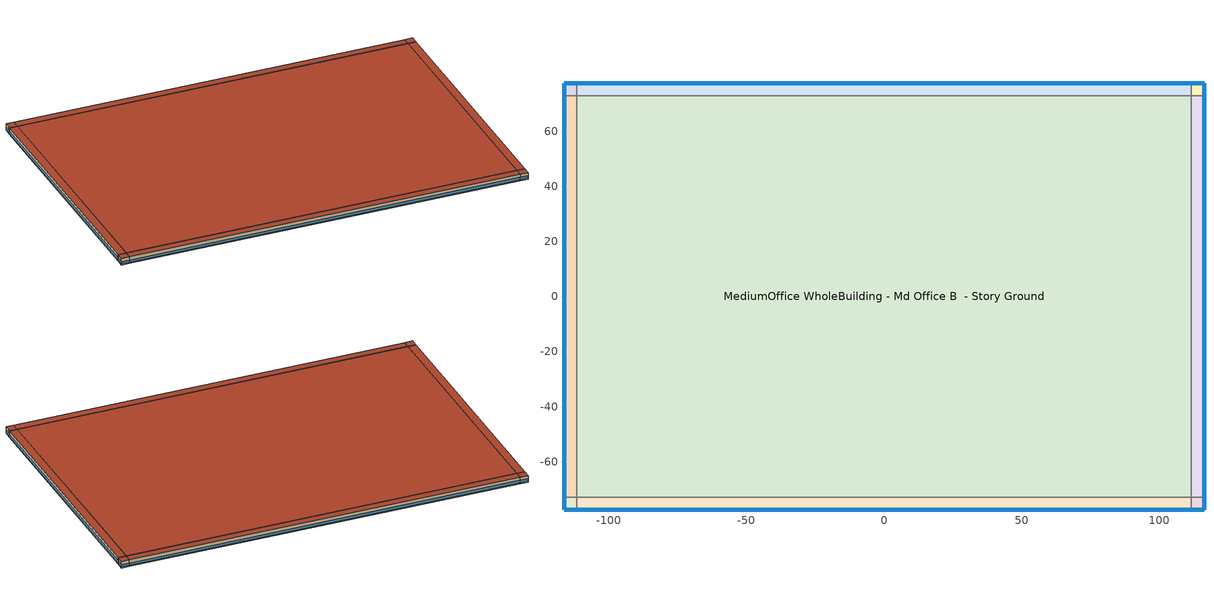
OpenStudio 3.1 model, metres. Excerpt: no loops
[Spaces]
MediumOffice WholeBuilding - Md Office A end_a - Story Ground
 floor ground: -116.21,-77.47 -116.21,-72.9 -111.64,-72.9 -111.64,-77.47 z0
 wall outside: -116.21,-72.9 -116.21,-77.47 -111.64,-77.47 z0:3.96
 wall to MediumOffice WholeBuilding - Md Office B end_a - Story Ground: -111.64,-72.9 -116.21,-72.9 z0:3.96
 wall to MediumOffice WholeBuilding - Md Office A  - Story Ground: -111.64,-77.47 -111.64,-72.9 z0:3.96
 window: -116.21,-72.93 -116.21,-77.45 / -116.18,-77.47 -111.66,-77.47 z0.76:2.08
 roof outside: -111.64,-77.47 -111.64,-72.9 -116.21,-72.9 -116.21,-77.47 z3.96
MediumOffice WholeBuilding - Md Office B end_a - Story Ground
 floor ground: -116.21,-72.9 -116.21,72.9 -111.64,72.9 -111.64,-72.9 z0
 wall outside: -116.21,72.9 -116.21,-72.9 z0:3.96
 wall to MediumOffice WholeBuilding - Md Office C end_a - Story Ground: -111.64,72.9 -116.21,72.9 z0:3.96
 wall to MediumOffice WholeBuilding - Md Office B  - Story Ground: -111.64,-72.9 -111.64,72.9 z0:3.96
 window: -116.21,72.88 -116.21,-72.88 z0.76:2.07
 roof outside: -111.64,-72.9 -111.64,72.9 -116.21,72.9 -116.21,-72.9 z3.96
MediumOffice WholeBuilding - Md Office C end_a - Story Ground
 floor ground: -116.21,72.9 -116.21,77.47 -111.64,77.47 -111.64,72.9 z0
 wall outside: -111.64,77.47 -116.21,77.47 -116.21,72.9 z0:3.96
 wall to MediumOffice WholeBuilding - Md Office C  - Story Ground: -111.64,72.9 -111.64,77.47 z0:3.96
 window: -111.66,77.47 -116.18,77.47 / -116.21,77.45 -116.21,72.93 z0.76:2.08
 roof outside: -111.64,72.9 -111.64,77.47 -116.21,77.47 -116.21,72.9 z3.96
MediumOffice WholeBuilding - Md Office A  - Story Ground
 floor ground: -111.64,-77.47 -111.64,-72.9 111.64,-72.9 111.64,-77.47 z0
 wall outside: -111.64,-77.47 111.64,-77.47 z0:3.96
 wall to MediumOffice WholeBuilding - Md Office B  - Story Ground: 111.64,-72.9 -111.64,-72.9 z0:3.96
 wall to MediumOffice WholeBuilding - Md Office A end_b - Story Ground: 111.64,-77.47 111.64,-72.9 z0:3.96
 window: -111.61,-77.47 111.61,-77.47 z0.76:2.07
 roof outside: 111.64,-77.47 111.64,-72.9 -111.64,-72.9 -111.64,-77.47 z3.96
MediumOffice WholeBuilding - Md Office B  - Story Ground
 floor ground: -111.64,-72.9 -111.64,72.9 111.64,72.9 111.64,-72.9 z0
 wall to MediumOffice WholeBuilding - Md Office C  - Story Ground: 111.64,72.9 -111.64,72.9 z0:3.96
 wall to MediumOffice WholeBuilding - Md Office B end_b - Story Ground: 111.64,-72.9 111.64,72.9 z0:3.96
 roof outside: 111.64,-72.9 111.64,72.9 -111.64,72.9 -111.64,-72.9 z3.96
MediumOffice WholeBuilding - Md Office C  - Story Ground
 floor ground: -111.64,72.9 -111.64,77.47 111.64,77.47 111.64,72.9 z0
 wall outside: 111.64,77.47 -111.64,77.47 z0:3.96
 wall to MediumOffice WholeBuilding - Md Office C end_b - Story Ground: 111.64,72.9 111.64,77.47 z0:3.96
 window: 111.61,77.47 -111.61,77.47 z0.76:2.07
 roof outside: 111.64,72.9 111.64,77.47 -111.64,77.47 -111.64,72.9 z3.96
MediumOffice WholeBuilding - Md Office A end_b - Story Ground
 floor ground: 111.64,-77.47 111.64,-72.9 116.21,-72.9 116.21,-77.47 z0
 wall outside: 111.64,-77.47 116.21,-77.47 116.21,-72.9 z0:3.96
 wall to MediumOffice WholeBuilding - Md Office B end_b - Story Ground: 116.21,-72.9 111.64,-72.9 z0:3.96
 window: 116.21,-77.45 116.21,-72.93 / 111.66,-77.47 116.18,-77.47 z0.76:2.08
 roof outside: 116.21,-77.47 116.21,-72.9 111.64,-72.9 111.64,-77.47 z3.96
MediumOffice WholeBuilding - Md Office B end_b - Story Ground
 floor ground: 111.64,-72.9 111.64,72.9 116.21,72.9 116.21,-72.9 z0
 wall outside: 116.21,-72.9 116.21,72.9 z0:3.96
 wall to MediumOffice WholeBuilding - Md Office C end_b - Story Ground: 116.21,72.9 111.64,72.9 z0:3.96
 window: 116.21,-72.88 116.21,72.88 z0.76:2.07
 roof outside: 116.21,-72.9 116.21,72.9 111.64,72.9 111.64,-72.9 z3.96
MediumOffice WholeBuilding - Md Office C end_b - Story Ground
 floor ground: 111.64,72.9 111.64,77.47 116.21,77.47 116.21,72.9 z0
 wall outside: 116.21,72.9 116.21,77.47 111.64,77.47 z0:3.96
 window: 116.18,77.47 111.66,77.47 / 116.21,72.93 116.21,77.45 z0.76:2.08
 roof outside: 116.21,72.9 116.21,77.47 111.64,77.47 111.64,72.9 z3.96
[Site]
Climate Zone 3_CA_USA: Latitude {deg}=28.5177; Longitude {deg}=-81.379; Time Zone {hr}=-8; Elevation {m}=2; Terrain=City
[Site:WaterMainsTemperature]
Calculation Method=Correlation; Annual Average Outdoor Air Temperature {C}=14.1417; Maximum Difference In Monthly Average Outdoor Air Temperatures {deltaC}=7.8
[ClimateZones]
Climate Zone Institution Name 1=ASHRAE; Climate Zone Document Name 1=ANSI/ASHRAE Standard 169; Climate Zone Document Year 1=2006; Climate Zone Value 1=3C
[SizingPeriod:DesignDay] Barometric Pressure {Pa}=101301; Sky Clearness=0; Rain Indicator=0; Snow Indicator=0; Day of Month=21; Daylight Saving Time Indicator=0; Humidity Indicating Type=Wetbulb; Dry-Bulb Temperature Range Modifier Type=DefaultMultipliers
Name | Maximum Dry-Bulb Temperature {C} | Daily Dry-Bulb Temperature Range {deltaC} | Humidity Indicating Conditions at Maximum Dry-Bulb | Wind Speed {m/s} | Wind Direction {deg} | Month | Day Type | Solar Model Indicator | ASHRAE Taub | ASHRAE Taud
Climate Zone 3 Ann Clg .4% Condns WB=>MDB | 25.5 | 7.4 | 19.8 | 4.9 | 290 | 8 | SummerDesignDay | ASHRAETau | 0.367 | 2.428
Climate Zone 3 Ann Clg .4% Condns DB=>MWB | 27.7 | 7.4 | 18.3 | 4.9 | 290 | 8 | SummerDesignDay | ASHRAETau | 0.367 | 2.428
Climate Zone 3 Ann Htg 99.6% Condns DB | 2.9 | 0 | 2.9 | 2.2 | 50 | 1 | WinterDesignDay | ASHRAEClearSky
[Building]
90.1-2007|MediumOffice|MediumOffice: Default Construction Set=Res 90.1-2007 - Office - ASHRAE 169-2013-3C; Default Schedule Set=Building Default Schedule Set; Standards Building Type=Office
[Site:GroundTemperature:FCfactorMethod]
January Ground Temperature {C}=18.8; February Ground Temperature {C}=14.3; March Ground Temperature {C}=13.6; April Ground Temperature {C}=13.2; May Ground Temperature {C}=13.3; June Ground Temperature {C}=12.6; July Ground Temperature {C}=15.3; August Ground Temperature {C}=15.6; September Ground Temperature {C}=17.7; October Ground Temperature {C}=19.4; November Ground Temperature {C}=19.7; December Ground Temperature {C}=18.5
[DefaultConstructionSet]
Res 90.1-2007 - Office - ASHRAE 169-2013-3C: Default Exterior Surface Constructions=Default Surface Constructions 1; Default Interior Surface Constructions=Default Surface Constructions 2; Default Ground Contact Surface Constructions=Default Surface Constructions 3; Default Exterior SubSurface Constructions=Default Sub Surface Constructions 1; Default Interior SubSurface Constructions=Default Sub Surface Constructions 2; Interior Partition Construction=Typical Interior Partition
[DefaultSurfaceConstructions]
Name | Floor Construction | Wall Construction | Roof Ceiling Construction
Default Surface Constructions 1 | Typical Insulated Exterior Mass Floor R-9.35 | Typical Insulated Exterior Mass Wall R-8.13 | Typical IEAD Roof - Highly Reflective R-20.83
Default Surface Constructions 2 | Typical Interior Floor | Typical Interior Wall | Typical Interior Ceiling
Default Surface Constructions 3 | Typical Insulated Carpeted 6in Slab Floor | Typical Insulated Basement Mass Wall
[Construction]
Typical Insulated Exterior Mass Floor R-9.35: Typical Insulation R-6.78, 4 in. Normalweight Concrete Floor, Typical Carpet Pad
Typical Insulated Exterior Mass Wall R-8.13: 1IN Stucco, 8IN CONCRETE HW RefBldg, Typical Insulation R-5.74, 1/2IN Gypsum
Typical IEAD Roof - Highly Reflective R-20.83: Roof Membrane - Highly Reflective, Typical Insulation R-19.72, Metal Roof Surface
Typical Interior Floor: 100mm Normalweight concrete floor, CP02 CARPET PAD
Typical Interior Wall: G01 13mm gypsum board, G01 13mm gypsum board
Typical Interior Ceiling: CP02 CARPET PAD, 100mm Normalweight concrete floor
Typical Insulated Carpeted 6in Slab Floor: 6 in. Normalweight Concrete Floor, Typical Carpet Pad
Typical Insulated Basement Mass Wall: 8 in. Concrete Block Basement Wall
U 0.62 SHGC 0.25 Dbl Ref-C-H Clr 6mm/6mm Air: REF C CLEAR HI 6MM, AIR 6MM, CLEAR 6MM
Typical Insulated Metal Door R-1.43: F08 Metal surface, Typical Insulation R-0.58
U 0.88 SHGC 0.16 Sgl Ref-A-L Clr 6mm: REF A CLEAR LO 6MM
Typical Overhead Door R-0.86: Typical Insulation R-0.01
U 1.17 SHGC 0.39 Simple Glazing Skylight U-1.17 SHGC 0.0: U 1.17 SHGC 0.39 Simple Glazing U-1.17 SHGC 0.0
Typical Interior Window: Clear 3mm
Typical Interior Door; Typical Interior Partition: G05 25mm wood
[Material:NoMass] Roughness=Smooth; Thermal Absorptance=0.9; Solar Absorptance=0.7
Name | Thermal Resistance {m2-K/W} | Visible Absorptance
Typical Insulation R-6.78 | 1.19347 | 0.7
Typical Carpet Pad; CP02 CARPET PAD | 0.21648 | 0.8
Typical Insulation R-5.74 | 1.01115 | 0.7
Typical Insulation R-19.72 | 3.4722 | 0.7
Typical Insulation R-0.58 | 0.101875 | 0.7
Typical Insulation R-0.01 | 0.001 | 0.7
[Material]
Name | Roughness | Thickness {m} | Conductivity {W/m-K} | Density {kg/m3} | Specific Heat {J/kg-K} | Thermal Absorptance | Solar Absorptance | Visible Absorptance
4 in. Normalweight Concrete Floor | MediumRough | 0.1016 | 2.31 | 2322 | 832 | 0.9 | 0.7 | 0.7
1IN Stucco | Smooth | 0.0253 | 0.6918 | 1858 | 837 | 0.9 | 0.7 | 0.92
8IN CONCRETE HW RefBldg | Rough | 0.2032 | 1.311 | 2240 | 836.8 | 0.9 | 0.7 | 0.7
1/2IN Gypsum | Smooth | 0.0127 | 0.16 | 784.9 | 830 | 0.9 | 0.4 | 0.4
Roof Membrane - Highly Reflective | VeryRough | 0.0095 | 0.16 | 1121.29 | 1460 | 0.75 | 0.45 | 0.7
Metal Roof Surface; F08 Metal surface | Smooth | 0.0008 | 45.28 | 7824 | 500 | 0.9 | 0.7 | 0.7
100mm Normalweight concrete floor | MediumRough | 0.1016 | 2.31045 | 2322 | 832.557 | 0.9 | 0.7 | 0.7
G01 13mm gypsum board | Smooth | 0.0127 | 0.160031 | 800.001 | 1090.73 | 0.9 | 0.7 | 0.5
6 in. Normalweight Concrete Floor | MediumRough | 0.1524 | 2.31 | 2322 | 832 | 0.9 | 0.7 | 0.7
8 in. Concrete Block Basement Wall | MediumRough | 0.2032 | 1.326 | 1842 | 912 | 0.9 | 0.7 | 0.7
G05 25mm wood | MediumSmooth | 0.0254 | 0.15 | 608 | 1630 | 0.9 | 0.5 | 0.5
[DefaultSubSurfaceConstructions]
Name | Fixed Window Construction | Operable Window Construction | Door Construction | Glass Door Construction | Overhead Door Construction | Skylight Construction | Tubular Daylight Dome Construction | Tubular Daylight Diffuser Construction
Default Sub Surface Constructions 1 | U 0.62 SHGC 0.25 Dbl Ref-C-H Clr 6mm/6mm Air | U 0.62 SHGC 0.25 Dbl Ref-C-H Clr 6mm/6mm Air | Typical Insulated Metal Door R-1.43 | U 0.88 SHGC 0.16 Sgl Ref-A-L Clr 6mm | Typical Overhead Door R-0.86 | U 1.17 SHGC 0.39 Simple Glazing Skylight U-1.17 SHGC 0.0 | Typical Interior Window | Typical Interior Window
Default Sub Surface Constructions 2 | Typical Interior Window | Typical Interior Window | Typical Interior Door
[WindowMaterial:Glazing] Optical Data Type=SpectralAverage; Infrared Transmittance at Normal Incidence=0; Front Side Infrared Hemispherical Emissivity=0.84; Conductivity {W/m-K}=0.9; Dirt Correction Factor for Solar and Visible Transmittance=1; Solar Diffusing=No
Name | Thickness {m} | Solar Transmittance at Normal Incidence | Front Side Solar Reflectance at Normal Incidence | Back Side Solar Reflectance at Normal Incidence | Visible Transmittance at Normal Incidence | Front Side Visible Reflectance at Normal Incidence | Back Side Visible Reflectance at Normal Incidence | Back Side Infrared Hemispherical Emissivity
REF C CLEAR HI 6MM | 0.006 | 0.2 | 0.16 | 0.39 | 0.22 | 0.17 | 0.35 | 0.55
CLEAR 6MM | 0.006 | 0.775 | 0.071 | 0.071 | 0.881 | 0.08 | 0.08 | 0.84
REF A CLEAR LO 6MM | 0.006 | 0.066 | 0.341 | 0.493 | 0.08 | 0.41 | 0.37 | 0.4
Clear 3mm | 0.003 | 0.837 | 0.075 | 0.075 | 0.898 | 0.081 | 0.081 | 0.84
[WindowMaterial:Gas]
AIR 6MM: Gas Type=Air; Thickness {m}=0.0063
[WindowMaterial:SimpleGlazingSystem]
U 1.17 SHGC 0.39 Simple Glazing U-1.17 SHGC 0.0: U-Factor {W/m2-K}=6.64357; Solar Heat Gain Coefficient=0.39; Visible Transmittance=0.23
[SpaceType]
MediumOffice WholeBuilding - Md Office - 90.1-2007: Default Schedule Set=MediumOffice WholeBuilding - Md Office Schedule Set; Design Specification Outdoor Air Object=MediumOffice WholeBuilding - Md Office Ventilation; Standards Building Type=Office; Standards Space Type=WholeBuilding - Md Office
[BuildingStory]
Story Ground: Nominal Z Coordinate {m}=0; Nominal Floor to Floor Height {m}=3.9624
[Space] Space Type=MediumOffice WholeBuilding - Md Office - 90.1-2007; Building Story=Story Ground
Name | Thermal Zone
MediumOffice WholeBuilding - Md Office A end_a - Story Ground | Zone MediumOffice WholeBuilding - Md Office A end_a - Story Ground
MediumOffice WholeBuilding - Md Office B end_a - Story Ground | Zone MediumOffice WholeBuilding - Md Office B end_a - Story Ground
MediumOffice WholeBuilding - Md Office C end_a - Story Ground | Zone MediumOffice WholeBuilding - Md Office C end_a - Story Ground
MediumOffice WholeBuilding - Md Office A  - Story Ground | Zone MediumOffice WholeBuilding - Md Office A  - Story Ground
MediumOffice WholeBuilding - Md Office B  - Story Ground | Zone MediumOffice WholeBuilding - Md Office B  - Story Ground
MediumOffice WholeBuilding - Md Office C  - Story Ground | Zone MediumOffice WholeBuilding - Md Office C  - Story Ground
MediumOffice WholeBuilding - Md Office A end_b - Story Ground | Zone MediumOffice WholeBuilding - Md Office A end_b - Story Ground
MediumOffice WholeBuilding - Md Office B end_b - Story Ground | Zone MediumOffice WholeBuilding - Md Office B end_b - Story Ground
MediumOffice WholeBuilding - Md Office C end_b - Story Ground | Zone MediumOffice WholeBuilding - Md Office C end_b - Story Ground
[ThermalZone] Multiplier=1; Use Ideal Air Loads=No
Name | Thermostat
Zone MediumOffice WholeBuilding - Md Office A end_a - Story Ground | MediumOffice WholeBuilding - Md Office - 90.1-2007 Thermostat 2
Zone MediumOffice WholeBuilding - Md Office B end_a - Story Ground | MediumOffice WholeBuilding - Md Office - 90.1-2007 Thermostat 8
Zone MediumOffice WholeBuilding - Md Office C end_a - Story Ground | MediumOffice WholeBuilding - Md Office - 90.1-2007 Thermostat 7
Zone MediumOffice WholeBuilding - Md Office A  - Story Ground | MediumOffice WholeBuilding - Md Office - 90.1-2007 Thermostat 6
Zone MediumOffice WholeBuilding - Md Office B  - Story Ground | MediumOffice WholeBuilding - Md Office - 90.1-2007 Thermostat 3
Zone MediumOffice WholeBuilding - Md Office C  - Story Ground | MediumOffice WholeBuilding - Md Office - 90.1-2007 Thermostat 1
Zone MediumOffice WholeBuilding - Md Office A end_b - Story Ground | MediumOffice WholeBuilding - Md Office - 90.1-2007 Thermostat 5
Zone MediumOffice WholeBuilding - Md Office B end_b - Story Ground | MediumOffice WholeBuilding - Md Office - 90.1-2007 Thermostat
Zone MediumOffice WholeBuilding - Md Office C end_b - Story Ground | MediumOffice WholeBuilding - Md Office - 90.1-2007 Thermostat 4
[People:Definition]
MediumOffice WholeBuilding - Md Office People Definition: Number of People Calculation Method=People/Area; People per Space Floor Area {person/m2}=0.0538196; Fraction Radiant=0.3
[People]
MediumOffice WholeBuilding - Md Office People: People Definition=MediumOffice WholeBuilding - Md Office People Definition; Space or SpaceType=MediumOffice WholeBuilding - Md Office - 90.1-2007; Work Efficiency Schedule=Work Efficiency Schedule; Clothing Insulation Schedule=Clothing Schedule; Air Velocity Schedule=Air Velocity Schedule; Multiplier=1
[Lights:Definition]
MediumOffice WholeBuilding - Md Office Lights Definition: Design Level Calculation Method=Watts/Area; Watts per Space Floor Area {W/m2}=10.7639; Fraction Radiant=0.7; Fraction Visible=0.2; Return Air Fraction=0
[Lights]
MediumOffice WholeBuilding - Md Office Lights: Lights Definition=MediumOffice WholeBuilding - Md Office Lights Definition; Space or SpaceType=MediumOffice WholeBuilding - Md Office - 90.1-2007; Fraction Replaceable=1
[ElectricEquipment:Definition]
MediumOffice WholeBuilding - Md Office Elec Equip Definition: Design Level Calculation Method=Watts/Area; Watts per Space Floor Area {W/m2}=8.07293; Fraction Latent=0; Fraction Radiant=0.5; Fraction Lost=0
[ElectricEquipment]
MediumOffice WholeBuilding - Md Office Elec Equip: Electric Equipment Definition=MediumOffice WholeBuilding - Md Office Elec Equip Definition; Space or SpaceType=MediumOffice WholeBuilding - Md Office - 90.1-2007
[DesignSpecification:OutdoorAir]
MediumOffice WholeBuilding - Md Office Ventilation: Outdoor Air Method=Sum; Outdoor Air Flow per Floor Area {m3/s-m2}=0.0004318
[DefaultScheduleSet] Hours of Operation Schedule=Building Hours of Operation NonResidential
Name | Number of People Schedule | People Activity Level Schedule | Lighting Schedule | Electric Equipment Schedule | Infiltration Schedule
MediumOffice WholeBuilding - Md Office Schedule Set | OfficeMedium BLDG_OCC_SCH | OfficeMedium ACTIVITY_SCH | OfficeMedium BLDG_LIGHT_SCH_2004 | OfficeMedium BLDG_EQUIP_SCH_2004 | OfficeMedium INFIL_SCH_PNNL
Building Default Schedule Set
[SpaceInfiltration:DesignFlowRate] Schedule=Always On Discrete; Design Flow Rate Calculation Method=Flow/ExteriorArea; Constant Term Coefficient=0; Temperature Term Coefficient=0; Velocity Term Coefficient=0.224; Velocity Squared Term Coefficient=0
Name | Space or SpaceType | Flow per Exterior Surface Area {m3/s-m2}
MediumOffice WholeBuilding - Md Office A  - Story Ground Infiltration | MediumOffice WholeBuilding - Md Office A  - Story Ground | 0.000476001
MediumOffice WholeBuilding - Md Office A end_a - Story Ground Infiltration | MediumOffice WholeBuilding - Md Office A end_a - Story Ground | 0.000650147
MediumOffice WholeBuilding - Md Office A end_b - Story Ground Infiltration | MediumOffice WholeBuilding - Md Office A end_b - Story Ground | 0.000650147
MediumOffice WholeBuilding - Md Office B end_a - Story Ground Infiltration | MediumOffice WholeBuilding - Md Office B end_a - Story Ground | 0.000476001
MediumOffice WholeBuilding - Md Office B end_b - Story Ground Infiltration | MediumOffice WholeBuilding - Md Office B end_b - Story Ground | 0.000476001
MediumOffice WholeBuilding - Md Office C  - Story Ground Infiltration | MediumOffice WholeBuilding - Md Office C  - Story Ground | 0.000476001
MediumOffice WholeBuilding - Md Office C end_a - Story Ground Infiltration | MediumOffice WholeBuilding - Md Office C end_a - Story Ground | 0.000650147
MediumOffice WholeBuilding - Md Office C end_b - Story Ground Infiltration | MediumOffice WholeBuilding - Md Office C end_b - Story Ground | 0.000650147
[ThermostatSetpoint:DualSetpoint] Heating Setpoint Temperature Schedule=OfficeMedium HTGSETP_SCH_PACU_VAV_bot; Cooling Setpoint Temperature Schedule=OfficeMedium CLGSETP_SCH_NO_SETBACK
MediumOffice WholeBuilding - Md Office - 90.1-2007 Thermostat; MediumOffice WholeBuilding - Md Office - 90.1-2007 Thermostat 1; MediumOffice WholeBuilding - Md Office - 90.1-2007 Thermostat 2; MediumOffice WholeBuilding - Md Office - 90.1-2007 Thermostat 3; MediumOffice WholeBuilding - Md Office - 90.1-2007 Thermostat 4; MediumOffice WholeBuilding - Md Office - 90.1-2007 Thermostat 5; MediumOffice WholeBuilding - Md Office - 90.1-2007 Thermostat 6; MediumOffice WholeBuilding - Md Office - 90.1-2007 Thermostat 7; MediumOffice WholeBuilding - Md Office - 90.1-2007 Thermostat 8
[AvailabilityManager:NightCycle]
Availability Manager Night Cycle 1: Applicability Schedule=Always On Discrete; Control Type=CycleOnAny; Thermostat Tolerance {deltaC}=1; Cycling Run Time {s}=1800
[EnergyManagementSystem:Sensor]
OAT: Output Variable or Output Meter Index Key=Environment; Output Variable or Output Meter=Site Outdoor Air Drybulb Temperature
[EnergyManagementSystem:Actuator] Actuated Component Type=Schedule:Year; Actuated Component Control Type=Schedule Value
Name | Actuated Component
SYS9ZonePVAVHtgSch0 | OfficeMedium HTGSETP_SCH_PACU_VAV_bot
SYS9ZonePVAVClgSch0 | OfficeMedium CLGSETP_SCH_NO_SETBACK
[EnergyManagementSystem:Program]
SYS9ZonePVAVOptimumStartProg0: IF DaylightSavings==0 && DayOfWeek>1 && Hour==5 && OAT<23.9 && OAT>1.7; SET SYS9ZonePVAVClgSch0 = 29.4; SET SYS9ZonePVAVHtgSch0 = 15.6; ELSEIF DaylightSavings==0 && DayOfWeek==1 && Hour==7 && OAT<23.9 && OAT>1.7; SET SYS9ZonePVAVClgSch0 = 29.4; SET SYS9ZonePVAVHtgSch0 = 15.6; ELSEIF DaylightSavings==1 && DayOfWeek>1 && Hour==4 && OAT<23.9 && OAT>1.7; SET SYS9ZonePVAVClgSch0 = 29.4; SET SYS9ZonePVAVHtgSch0 = 15.6; ELSEIF DaylightSavings==1 && DayOfWeek==1 && Hour==6 && OAT<23.9 && OAT>1.7; SET SYS9ZonePVAVClgSch0 = 29.4; SET SYS9ZonePVAVHtgSch0 = 15.6; ELSE; SET SYS9ZonePVAVClgSch0 = NULL; SET SYS9ZonePVAVHtgSch0 = NULL; ENDIF
[EnergyManagementSystem:ProgramCallingManager]
SYS9ZonePVAVOptimumStartCallingManager0: BeginTimestepBeforePredictor; SYS9ZonePVAVOptimumStartProg0
[Schedule:Ruleset]
Name | Default Day Schedule | Summer Design Day Schedule | Winter Design Day Schedule
Clothing Schedule | Clothing Schedule Default Winter Clothes
Air Velocity Schedule | Air Velocity Schedule Default
Work Efficiency Schedule | Work Efficiency Schedule Default
OfficeMedium BLDG_OCC_SCH | OfficeMedium BLDG_OCC_SCH Default | OfficeMedium BLDG_OCC_SCH Summer Design Day | OfficeMedium BLDG_OCC_SCH Winter Design Day
OfficeMedium ACTIVITY_SCH | OfficeMedium ACTIVITY_SCH Default | OfficeMedium ACTIVITY_SCH Summer Design Day | OfficeMedium ACTIVITY_SCH Winter Design Day
OfficeMedium BLDG_LIGHT_SCH_2004 | Schedule Day 5 | OfficeMedium BLDG_LIGHT_SCH_2004 Summer Design Day | OfficeMedium BLDG_LIGHT_SCH_2004 Winter Design Day
OfficeMedium BLDG_EQUIP_SCH_2004 | Schedule Day 8 | OfficeMedium BLDG_EQUIP_SCH_2004 Summer Design Day | OfficeMedium BLDG_EQUIP_SCH_2004 Winter Design Day
OfficeMedium INFIL_SCH_PNNL | OfficeMedium INFIL_SCH_PNNL Default | OfficeMedium INFIL_SCH_PNNL Summer Design Day | OfficeMedium INFIL_SCH_PNNL Winter Design Day
Building Hours of Operation NonResidential | Building Hours of Operation NonResidential Default | Building Hours of Operation NonResidential Summer Design Day | Building Hours of Operation NonResidential Winter Design Day
OfficeMedium HTGSETP_SCH_PACU_VAV_bot | OfficeMedium HTGSETP_SCH_PACU_VAV_bot Default | OfficeMedium HTGSETP_SCH_PACU_VAV_bot Summer Design Day | OfficeMedium HTGSETP_SCH_PACU_VAV_bot Winter Design Day
OfficeMedium CLGSETP_SCH_NO_SETBACK | OfficeMedium CLGSETP_SCH_NO_SETBACK Default | OfficeMedium CLGSETP_SCH_NO_SETBACK Summer Design Day | OfficeMedium CLGSETP_SCH_NO_SETBACK Winter Design Day
[Schedule:Day]
Clothing Schedule Default Winter Clothes; OfficeMedium BLDG_LIGHT_SCH_2004 Summer Design Day; OfficeMedium BLDG_EQUIP_SCH_2004 Summer Design Day; OfficeMedium INFIL_SCH_PNNL Default; Building Hours of Operation NonResidential Winter Design Day; Building Hours of Operation NonResidential Summer Design Day: 24, 0, 1
Clothing Schedule Summer Clothes: 24, 0, 0.5
Air Velocity Schedule Default: 24, 0, 0.2
Work Efficiency Schedule Default; OfficeMedium BLDG_OCC_SCH Winter Design Day; OfficeMedium BLDG_LIGHT_SCH_2004 Winter Design Day; OfficeMedium BLDG_EQUIP_SCH_2004 Winter Design Day; Building Hours of Operation NonResidential Saturday; Building Hours of Operation NonResidential Sunday: 24, 0, 0
OfficeMedium BLDG_OCC_SCH Default: Yes, 0, 10, 0.000347222, 0, 20, 0.000694444, 0, 30, 0.00104167, 0, 40, 0.00138889, 0, 50, 0.00173611, 1, 0, 0.00208333, 1, 10, 0.00243056, 1, 20, 0.00277778, 1, 30, 0.003125, 1, 40, 0.00347222, 1, 50, 0.00381944, 2, 0, 0.00416667, 2, 10, 0.00451389, 2, 20, 0.00486111, 2, 30, 0.00520833, 2, 40, 0.00555556, 2, 50, 0.00590278, 3, 0, 0.00625, 3, 10, 0.00659722, 3, 20, 0.00694444, 3, 30, 0.00729167, 3, 40, 0.00763889, 3, 50, 0.00798611, 4, 0, 0.00833333, 4, 10, 0.00868056, 4, 20, 0.00902778, 4, 30, 0.009375, 4, 40, 0.00972222, 4, 50, 0.0100694, 5, 0, 0.0104167, 5, 10, 0.0107639, 5, 20, 0.0111111, 5, 30, 0.0114583, 5, 40, 0.0118056, 5, 50, 0.0121528, 6, 0, 0.0125, 6, 10, 0.0128472, 6, 20, 0.0131944, 6, 30, 0.0135417, 6, 40, 0.0138889, 6, 50, 0.0142361, 7, 0, 0.0145833, 7, 10, 0.0149306, 7, 20, 0.0152778, 7, 30, 0.015625, 7, 40, 0.0159722, 7, 50, 0.0163194, 8, 0, 0.0166667, 8, 10, 0.0170139, 8, 20, 0.0173611, 8, 30, 0.0177083, 8, 40, 0.0180556, 8, 50, 0.0184028, 9, 0, 0.01875, 9, 10, 0.0190972, 9, 20, 0.0194444, 9, 30, 0.0197917, 9, 40, 0.0201389, 9, 50, 0.0204861, 10, 0, 0.0208333, 10, 10, 0.0211806, 10, 20, 0.0215278, 10, 30, 0.021875, 10, 40, 0.0222222, 10, 50, 0.0225694, 11, 0, 0.0229167, 11, 10, 0.0232639, 11, 20, 0.0236111, 11, 30, 0.0239583, 11, 40, 0.0243056, 11, 50, 0.0246528, 12, 0, 0.025, 12, 9, 0.0253472, 12, 19, 0.0256944, 12, 29, 0.0260417, 12, 39, 0.0263889, 12, 49, 0.0267361, 12, 59, 0.0270833, 13, 9, 0.0274306, 13, 19, 0.0277778, 13, 29, 0.028125, 13, 39, 0.0284722, 13, 49, 0.0288194, 13, 59, 0.0291667, 14, 9, 0.0295139, 14, 19, 0.0298611, 14, 29, 0.0302083, 14, 39, 0.0305556, 14, 49, 0.0309028, 14, 59, 0.03125, 15, 9, 0.0315972, 15, 19, 0.0319444, 15, 29, 0.0322917, 15, 39, 0.0326389, 15, 49, 0.0329861, 15, 59, 0.0333333, 16, 9, 0.0336806, 16, 19, 0.0340278, 16, 29, 0.034375, 16, 39, 0.0347222, 16, 49, 0.0350694, 16, 59, 0.0354167, 17, 9, 0.0357639, 17, 19, 0.0361111, 17, 29, 0.0364583, 17, 39, 0.0368056, 17, 49, 0.0371528, 17, 59, 0.0375, 18, 9, 0.0378472, 18, 19, 0.0381944, 18, 29, 0.0385417, 18, 39, 0.0388889, 18, 49, 0.0392361, 18, 59, 0.0395833, 19, 9, 0.0399306, 19, 19, 0.0402778, 19, 29, 0.040625, 19, 39, 0.0409722, 19, 49, 0.0413194, 19, 59, 0.0416667, 20, 9, 0.0420139, 20, 19, 0.0423611, 20, 29, 0.0427083, 20, 39, 0.0430556, 20, 49, 0.0434028, 20, 59, 0.04375, 21, 9, 0.0440972, 21, 19, 0.0444444, 21, 29, 0.0447917, 21, 39, 0.0451389, 21, 49, 0.0454861, 21, 59, 0.0458333, 22, 9, 0.0461806, 22, 19, 0.0465278, 22, 29, 0.046875, 22, 39, 0.0472222, 22, 49, 0.0475694, 22, 59, 0.0479167, 23, 9, 0.0482639, 23, 19, 0.0486111, 23, 29, 0.0489583, 23, 39, 0.0493056, 23, 49, 0.0496528, 23, 59, 0.05, 24, 0, 0.05
OfficeMedium BLDG_OCC_SCH Sat Day: Yes, 0, 10, 0.216667, 0, 20, 0.208333, 0, 30, 0.2, 0, 40, 0.191667, 0, 50, 0.183333, 1, 0, 0.175, 1, 10, 0.166667, 1, 20, 0.158333, 1, 30, 0.15, 1, 40, 0.141667, 1, 50, 0.133333, 2, 0, 0.125, 2, 10, 0.116667, 2, 20, 0.108333, 2, 30, 0.1, 2, 40, 0.052193, 2, 50, 0.054386, 3, 0, 0.0565789, 3, 10, 0.0587719, 3, 20, 0.0609649, 3, 30, 0.0631579, 3, 40, 0.0653509, 3, 50, 0.0675439, 4, 0, 0.0697368, 4, 10, 0.0719298, 4, 20, 0.0741228, 4, 30, 0.0763158, 4, 40, 0.0785088, 4, 50, 0.0807018, 5, 0, 0.0828947, 5, 10, 0.0850877, 5, 20, 0.0872807, 5, 30, 0.0894737, 5, 40, 0.0916667, 5, 50, 0.0938596, 6, 0, 0.0960526, 6, 10, 0.0982456, 6, 20, 0.100439, 6, 30, 0.102632, 6, 40, 0.104825, 6, 50, 0.107018, 7, 0, 0.109211, 7, 10, 0.111404, 7, 20, 0.113596, 7, 30, 0.115789, 7, 40, 0.117982, 7, 50, 0.120175, 8, 0, 0.122368, 8, 10, 0.124561, 8, 20, 0.126754, 8, 30, 0.128947, 8, 40, 0.13114, 8, 50, 0.133333, 9, 0, 0.135526, 9, 10, 0.137719, 9, 20, 0.139912, 9, 30, 0.142105, 9, 40, 0.144298, 9, 50, 0.146491, 10, 0, 0.148684, 10, 10, 0.150877, 10, 20, 0.15307, 10, 30, 0.155263, 10, 39, 0.157456, 10, 49, 0.159649, 10, 59, 0.161842, 11, 9, 0.164035, 11, 19, 0.166228, 11, 29, 0.168421, 11, 39, 0.170614, 11, 49, 0.172807, 11, 59, 0.175, 12, 9, 0.177193, 12, 19, 0.179386, 12, 29, 0.181579, 12, 39, 0.183772, 12, 49, 0.185965, 12, 59, 0.188158, 13, 9, 0.190351, 13, 19, 0.192544, 13, 29, 0.194737, 13, 39, 0.19693, 13, 49, 0.199123, 13, 59, 0.201316, 14, 9, 0.203509, 14, 19, 0.205702, 14, 29, 0.207895, 14, 39, 0.210088, 14, 49, 0.212281, 14, 59, 0.214474, 15, 9, 0.216667, 15, 19, 0.21886, 15, 29, 0.221053, 15, 39, 0.223246, 15, 49, 0.225439, 15, 59, 0.227632, 16, 9, 0.229825, 16, 19, 0.232018, 16, 29, 0.234211, 16, 39, 0.236404, 16, 49, 0.238596, 16, 59, 0.240789, 17, 9, 0.242982, 17, 19, 0.245175, 17, 29, 0.247368, 17, 39, 0.249561, 17, 49, 0.251754, 17, 59, 0.253947, 18, 9, 0.25614, 18, 19, 0.258333, 18, 29, 0.260526, 18, 39, 0.262719, 18, 49, 0.264912, 18, 59, 0.267105, 19, 9, 0.269298, 19, 19, 0.271491, 19, 29, 0.273684, 19, 39, 0.275877, 19, 49, 0.27807, 19, 59, 0.280263, 20, 9, 0.282456, 20, 19, 0.284649, 20, 29, 0.286842, 20, 39, 0.289035, 20, 49, 0.291228, 20, 59, 0.293421, 21, 9, 0.295614, 21, 19, 0.297807, 21, 29, 0.3, 21, 30, 0.3, 22, 30, 0.3, 22, 40, 0.291667, 22, 50, 0.283333, 23, 0, 0.275, 23, 10, 0.266667, 23, 20, 0.258333, 23, 30, 0.25, 23, 40, 0.241667, 23, 50, 0.233333, 24, 0, 0.225
OfficeMedium BLDG_OCC_SCH Summer Design Day: 6, 0, 0, 22, 0, 1, 24, 0, 0.05
OfficeMedium BLDG_OCC_SCH Wkdy Day: Yes, 0, 10, 0.7, 0, 20, 0.825, 0, 30, 0.95, 2, 30, 0.95, 2, 40, 0.875, 2, 50, 0.8, 3, 0, 0.725, 3, 10, 0.65, 3, 20, 0.575, 3, 30, 0.5, 3, 40, 0.575, 3, 50, 0.65, 4, 0, 0.725, 4, 10, 0.8, 4, 20, 0.875, 4, 30, 0.95, 6, 30, 0.95, 6, 40, 0.841667, 6, 50, 0.733333, 7, 0, 0.625, 7, 10, 0.516667, 7, 20, 0.408333, 7, 30, 0.3, 7, 40, 0.266667, 7, 50, 0.233333, 8, 0, 0.2, 8, 9, 0.166667, 8, 19, 0.133333, 8, 29, 0.1, 8, 30, 0.1, 11, 0, 0.1, 11, 9, 0.0958333, 11, 19, 0.0916667, 11, 29, 0.0875, 11, 39, 0.0833333, 11, 49, 0.0791667, 11, 59, 0.075, 12, 9, 0.0708333, 12, 19, 0.0666667, 12, 29, 0.0625, 12, 39, 0.0583333, 12, 49, 0.0541667, 12, 59, 0.05, 13, 0, 0.05, 13, 9, 0.0479167, 13, 19, 0.0458333, 13, 29, 0.04375, 13, 39, 0.0416667, 13, 49, 0.0395833, 13, 59, 0.0375, 14, 9, 0.0354167, 14, 19, 0.0333333, 14, 29, 0.03125, 14, 39, 0.0291667, 14, 49, 0.0270833, 14, 59, 0.025, 15, 9, 0.0229167, 15, 19, 0.0208333, 15, 29, 0.01875, 15, 39, 0.0166667, 15, 49, 0.0145833, 15, 59, 0.0125, 16, 9, 0.0104167, 16, 19, 0.00833333, 16, 29, 0.00625, 16, 39, 0.00416667, 16, 49, 0.00208333, 16, 59, 4.44089e-17, 17, 0, 0, 21, 30, 0, 21, 40, 0.0166667, 21, 50, 0.0333333, 22, 0, 0.05, 22, 10, 0.0666667, 22, 20, 0.0833333, 22, 30, 0.1, 22, 40, 0.116667, 22, 50, 0.133333, 23, 0, 0.15, 23, 10, 0.166667, 23, 20, 0.183333, 23, 30, 0.2, 23, 40, 0.325, 23, 50, 0.45, 24, 0, 0.575
OfficeMedium ACTIVITY_SCH Default; autogen OfficeMedium ACTIVITY_SCH 0_day_sch; autogen OfficeMedium ACTIVITY_SCH 1_day_sch: Yes, 24, 0, 120
OfficeMedium ACTIVITY_SCH Winter Design Day; OfficeMedium ACTIVITY_SCH Summer Design Day: 24, 0, 120
Schedule Day 5: Yes, 0, 10, 0.7, 0, 20, 0.8, 0, 30, 0.9, 6, 30, 0.9, 6, 40, 0.833333, 6, 50, 0.766667, 7, 0, 0.7, 7, 10, 0.633333, 7, 20, 0.566667, 7, 30, 0.5, 7, 40, 0.466667, 7, 50, 0.433333, 8, 0, 0.4, 8, 9, 0.366667, 8, 19, 0.333333, 8, 29, 0.3, 8, 30, 0.3, 9, 0, 0.3, 9, 9, 0.291667, 9, 19, 0.283333, 9, 29, 0.275, 9, 39, 0.266667, 9, 49, 0.258333, 9, 59, 0.25, 10, 9, 0.241667, 10, 19, 0.233333, 10, 29, 0.225, 10, 39, 0.216667, 10, 49, 0.208333, 10, 59, 0.2, 11, 0, 0.2, 11, 30, 0.2, 11, 39, 0.183333, 11, 49, 0.166667, 11, 59, 0.15, 12, 9, 0.133333, 12, 19, 0.116667, 12, 29, 0.1, 12, 30, 0.1, 12, 39, 0.0916667, 12, 49, 0.0833333, 12, 59, 0.075, 13, 9, 0.0666667, 13, 19, 0.0583333, 13, 29, 0.05, 13, 30, 0.05, 20, 0, 0.05, 20, 10, 0.0541667, 20, 20, 0.0583333, 20, 30, 0.0625, 20, 40, 0.0666667, 20, 50, 0.0708333, 21, 0, 0.075, 21, 10, 0.0791667, 21, 20, 0.0833333, 21, 30, 0.0875, 21, 40, 0.0916667, 21, 50, 0.0958333, 22, 0, 0.1, 22, 30, 0.1, 22, 40, 0.133333, 22, 50, 0.166667, 23, 0, 0.2, 23, 10, 0.233333, 23, 20, 0.266667, 23, 30, 0.3, 23, 40, 0.4, 23, 50, 0.5, 24, 0, 0.6
OfficeMedium BLDG_LIGHT_SCH_2004 Sat Day: Yes, 0, 10, 0.157143, 0, 15, 0.15, 0, 25, 0.0833333, 0, 30, 0.05, 0, 40, 0.0666667, 0, 50, 0.0833333, 1, 0, 0.1, 1, 10, 0.101626, 1, 20, 0.103252, 1, 30, 0.104878, 1, 40, 0.106504, 1, 50, 0.10813, 2, 0, 0.109756, 2, 10, 0.111382, 2, 20, 0.113008, 2, 30, 0.114634, 2, 40, 0.11626, 2, 50, 0.117886, 3, 0, 0.119512, 3, 10, 0.121138, 3, 20, 0.122764, 3, 30, 0.12439, 3, 40, 0.126016, 3, 50, 0.127642, 4, 0, 0.129268, 4, 10, 0.130894, 4, 20, 0.13252, 4, 30, 0.134146, 4, 40, 0.135772, 4, 50, 0.137398, 5, 0, 0.139024, 5, 10, 0.14065, 5, 20, 0.142276, 5, 30, 0.143902, 5, 40, 0.145528, 5, 50, 0.147154, 6, 0, 0.14878, 6, 10, 0.150407, 6, 20, 0.152033, 6, 30, 0.153659, 6, 40, 0.155285, 6, 50, 0.156911, 7, 0, 0.158537, 7, 10, 0.160163, 7, 20, 0.161789, 7, 30, 0.163415, 7, 40, 0.165041, 7, 50, 0.166667, 8, 0, 0.168293, 8, 10, 0.169919, 8, 20, 0.171545, 8, 30, 0.173171, 8, 40, 0.174797, 8, 50, 0.176423, 9, 0, 0.178049, 9, 10, 0.179675, 9, 20, 0.181301, 9, 30, 0.182927, 9, 40, 0.184553, 9, 50, 0.186179, 10, 0, 0.187805, 10, 10, 0.189431, 10, 20, 0.191057, 10, 30, 0.192683, 10, 40, 0.194309, 10, 50, 0.195935, 11, 0, 0.197561, 11, 10, 0.199187, 11, 20, 0.200813, 11, 30, 0.202439, 11, 39, 0.204065, 11, 49, 0.205691, 11, 59, 0.207317, 12, 9, 0.208943, 12, 19, 0.210569, 12, 29, 0.212195, 12, 39, 0.213821, 12, 49, 0.215447, 12, 59, 0.217073, 13, 9, 0.218699, 13, 19, 0.220325, 13, 29, 0.221951, 13, 39, 0.223577, 13, 49, 0.225203, 13, 59, 0.226829, 14, 9, 0.228455, 14, 19, 0.230081, 14, 29, 0.231707, 14, 39, 0.233333, 14, 49, 0.234959, 14, 59, 0.236585, 15, 9, 0.238211, 15, 19, 0.239837, 15, 29, 0.241463, 15, 39, 0.243089, 15, 49, 0.244715, 15, 59, 0.246341, 16, 9, 0.247967, 16, 19, 0.249593, 16, 29, 0.25122, 16, 39, 0.252846, 16, 49, 0.254472, 16, 59, 0.256098, 17, 9, 0.257724, 17, 19, 0.25935, 17, 29, 0.260976, 17, 39, 0.262602, 17, 49, 0.264228, 17, 59, 0.265854, 18, 9, 0.26748, 18, 19, 0.269106, 18, 29, 0.270732, 18, 39, 0.272358, 18, 49, 0.273984, 18, 59, 0.27561, 19, 9, 0.277236, 19, 19, 0.278862, 19, 29, 0.280488, 19, 39, 0.282114, 19, 49, 0.28374, 19, 59, 0.285366, 20, 9, 0.286992, 20, 19, 0.288618, 20, 29, 0.290244, 20, 39, 0.29187, 20, 49, 0.293496, 20, 59, 0.295122, 21, 9, 0.296748, 21, 19, 0.298374, 21, 29, 0.3, 21, 30, 0.3, 22, 30, 0.3, 22, 40, 0.285714, 22, 50, 0.271429, 23, 0, 0.257143, 23, 10, 0.242857, 23, 20, 0.228571, 23, 30, 0.214286, 23, 40, 0.2, 23, 50, 0.185714, 24, 0, 0.171429
OfficeMedium BLDG_LIGHT_SCH_2004 Sun Day: Yes, 18, 0, 0.05, 24, 0, 0.05
Schedule Day 8: Yes, 0, 10, 0.670833, 0, 20, 0.691667, 0, 30, 0.7125, 0, 40, 0.733333, 0, 50, 0.754167, 1, 0, 0.775, 1, 10, 0.795833, 1, 20, 0.816667, 1, 30, 0.8375, 1, 40, 0.858333, 1, 50, 0.879167, 2, 0, 0.9, 2, 30, 0.9, 2, 40, 0.883333, 2, 50, 0.866667, 3, 0, 0.85, 3, 10, 0.833333, 3, 20, 0.816667, 3, 30, 0.8, 3, 40, 0.816667, 3, 50, 0.833333, 4, 0, 0.85, 4, 10, 0.866667, 4, 20, 0.883333, 4, 30, 0.9, 6, 30, 0.9, 6, 40, 0.833333, 6, 50, 0.766667, 7, 0, 0.7, 7, 10, 0.633333, 7, 20, 0.566667, 7, 30, 0.5, 7, 40, 0.483333, 7, 50, 0.466667, 8, 0, 0.45, 8, 9, 0.433333, 8, 19, 0.416667, 8, 29, 0.4, 8, 30, 0.4, 22, 0, 0.4, 22, 10, 0.420833, 22, 20, 0.441667, 22, 30, 0.4625, 22, 40, 0.483333, 22, 50, 0.504167, 23, 0, 0.525, 23, 10, 0.545833, 23, 20, 0.566667, 23, 30, 0.5875, 23, 40, 0.608333, 23, 50, 0.629167, 24, 0, 0.65
OfficeMedium BLDG_EQUIP_SCH_2004 Sat Day: Yes, 0, 10, 0.357143, 0, 15, 0.35, 0, 25, 0.316667, 0, 30, 0.3, 0, 40, 0.333333, 0, 50, 0.366667, 1, 0, 0.4, 1, 10, 0.400813, 1, 20, 0.401626, 1, 30, 0.402439, 1, 40, 0.403252, 1, 50, 0.404065, 2, 0, 0.404878, 2, 10, 0.405691, 2, 20, 0.406504, 2, 30, 0.407317, 2, 40, 0.40813, 2, 50, 0.408943, 3, 0, 0.409756, 3, 10, 0.410569, 3, 20, 0.411382, 3, 30, 0.412195, 3, 40, 0.413008, 3, 50, 0.413821, 4, 0, 0.414634, 4, 10, 0.415447, 4, 20, 0.41626, 4, 30, 0.417073, 4, 40, 0.417886, 4, 50, 0.418699, 5, 0, 0.419512, 5, 10, 0.420325, 5, 20, 0.421138, 5, 30, 0.421951, 5, 40, 0.422764, 5, 50, 0.423577, 6, 0, 0.42439, 6, 10, 0.425203, 6, 20, 0.426016, 6, 30, 0.426829, 6, 40, 0.427642, 6, 50, 0.428455, 7, 0, 0.429268, 7, 10, 0.430081, 7, 20, 0.430894, 7, 30, 0.431707, 7, 40, 0.43252, 7, 50, 0.433333, 8, 0, 0.434146, 8, 10, 0.434959, 8, 20, 0.435772, 8, 30, 0.436585, 8, 40, 0.437398, 8, 50, 0.438211, 9, 0, 0.439024, 9, 10, 0.439837, 9, 20, 0.44065, 9, 30, 0.441463, 9, 40, 0.442276, 9, 50, 0.443089, 10, 0, 0.443902, 10, 10, 0.444715, 10, 20, 0.445528, 10, 30, 0.446341, 10, 40, 0.447154, 10, 50, 0.447967, 11, 0, 0.44878, 11, 10, 0.449593, 11, 20, 0.450407, 11, 30, 0.45122, 11, 39, 0.452033, 11, 49, 0.452846, 11, 59, 0.453659, 12, 9, 0.454472, 12, 19, 0.455285, 12, 29, 0.456098, 12, 39, 0.456911, 12, 49, 0.457724, 12, 59, 0.458537, 13, 9, 0.45935, 13, 19, 0.460163, 13, 29, 0.460976, 13, 39, 0.461789, 13, 49, 0.462602, 13, 59, 0.463415, 14, 9, 0.464228, 14, 19, 0.465041, 14, 29, 0.465854, 14, 39, 0.466667, 14, 49, 0.46748, 14, 59, 0.468293, 15, 9, 0.469106, 15, 19, 0.469919, 15, 29, 0.470732, 15, 39, 0.471545, 15, 49, 0.472358, 15, 59, 0.473171, 16, 9, 0.473984, 16, 19, 0.474797, 16, 29, 0.47561, 16, 39, 0.476423, 16, 49, 0.477236, 16, 59, 0.478049, 17, 9, 0.478862, 17, 19, 0.479675, 17, 29, 0.480488, 17, 39, 0.481301, 17, 49, 0.482114, 17, 59, 0.482927, 18, 9, 0.48374, 18, 19, 0.484553, 18, 29, 0.485366, 18, 39, 0.486179, 18, 49, 0.486992, 18, 59, 0.487805, 19, 9, 0.488618, 19, 19, 0.489431, 19, 29, 0.490244, 19, 39, 0.491057, 19, 49, 0.49187, 19, 59, 0.492683, 20, 9, 0.493496, 20, 19, 0.494309, 20, 29, 0.495122, 20, 39, 0.495935, 20, 49, 0.496748, 20, 59, 0.497561, 21, 9, 0.498374, 21, 19, 0.499187, 21, 29, 0.5, 21, 30, 0.5, 22, 30, 0.5, 22, 40, 0.485714, 22, 50, 0.471429, 23, 0, 0.457143, 23, 10, 0.442857, 23, 20, 0.428571, 23, 30, 0.414286, 23, 40, 0.4, 23, 50, 0.385714, 24, 0, 0.371429
OfficeMedium BLDG_EQUIP_SCH_2004 Sun Day: Yes, 18, 0, 0.3, 24, 0, 0.3
OfficeMedium INFIL_SCH_PNNL Summer Design Day; OfficeMedium INFIL_SCH_PNNL SmrDsn|Wkdy Day: 6, 0, 1, 22, 0, 0.25, 24, 0, 1
OfficeMedium INFIL_SCH_PNNL Winter Design Day; OfficeMedium INFIL_SCH_PNNL WntrDsn|Sat Day: 6, 0, 1, 18, 0, 0.25, 24, 0, 1
Building Hours of Operation NonResidential Default: 8, 0, 1, 24, 0, 0
OfficeMedium HTGSETP_SCH_PACU_VAV_bot Default; OfficeMedium HTGSETP_SCH_PACU_VAV_bot Summer Design Day: 24, 0, 15.6
OfficeMedium HTGSETP_SCH_PACU_VAV_bot Sat Day: 5, 0, 15.6, 17, 0, 21, 24, 0, 15.6
OfficeMedium HTGSETP_SCH_PACU_VAV_bot Wkdy Day: 5, 0, 15.6, 22, 0, 21, 24, 0, 15.6
OfficeMedium HTGSETP_SCH_PACU_VAV_bot Winter Design Day: 5, 0, 15.6, 6, 0, 17.6, 7, 0, 19.6, 22, 0, 21, 24, 0, 15.6
OfficeMedium CLGSETP_SCH_NO_SETBACK Default; OfficeMedium CLGSETP_SCH_NO_SETBACK Winter Design Day; OfficeMedium CLGSETP_SCH_NO_SETBACK Default|WntrDsn|Sat|Wkdy Day: 24, 0, 24
OfficeMedium CLGSETP_SCH_NO_SETBACK Summer Design Day: 5, 0, 26.7, 6, 0, 25.7, 7, 0, 25, 22, 0, 24, 24, 0, 26.7
[Schedule:Rule]
Schedule Rule 1: Schedule Ruleset=Clothing Schedule; Rule Order=0; Day Schedule=Clothing Schedule Summer Clothes; Date Specification Type=DateRange; Start Month=5; Start Day=1; End Month=9; End Day=30
Schedule Rule 2: Schedule Ruleset=OfficeMedium BLDG_OCC_SCH; Rule Order=1; Day Schedule=OfficeMedium BLDG_OCC_SCH Sat Day; Date Specification Type=DateRange; Start Month=1; Start Day=1; End Month=12; End Day=31; Apply Saturday=Yes
Schedule Rule 3: Schedule Ruleset=OfficeMedium BLDG_OCC_SCH; Rule Order=0; Day Schedule=OfficeMedium BLDG_OCC_SCH Wkdy Day; Date Specification Type=DateRange; Start Month=1; Start Day=1; End Month=12; End Day=31; Apply Monday=Yes; Apply Tuesday=Yes; Apply Wednesday=Yes; Apply Thursday=Yes; Apply Friday=Yes
Schedule Rule 4: Schedule Ruleset=OfficeMedium BLDG_LIGHT_SCH_2004; Rule Order=1; Day Schedule=OfficeMedium BLDG_LIGHT_SCH_2004 Sat Day; Date Specification Type=DateRange; Start Month=1; Start Day=1; End Month=12; End Day=31; Apply Saturday=Yes
Schedule Rule 5: Schedule Ruleset=OfficeMedium BLDG_LIGHT_SCH_2004; Rule Order=0; Day Schedule=OfficeMedium BLDG_LIGHT_SCH_2004 Sun Day; Date Specification Type=DateRange; Start Month=1; Start Day=1; End Month=12; End Day=31; Apply Sunday=Yes
Schedule Rule 7: Schedule Ruleset=OfficeMedium BLDG_EQUIP_SCH_2004; Rule Order=1; Day Schedule=OfficeMedium BLDG_EQUIP_SCH_2004 Sat Day; Date Specification Type=DateRange; Start Month=1; Start Day=1; End Month=12; End Day=31; Apply Saturday=Yes
Schedule Rule 8: Schedule Ruleset=OfficeMedium BLDG_EQUIP_SCH_2004; Rule Order=0; Day Schedule=OfficeMedium BLDG_EQUIP_SCH_2004 Sun Day; Date Specification Type=DateRange; Start Month=1; Start Day=1; End Month=12; End Day=31; Apply Sunday=Yes
Schedule Rule 10: Schedule Ruleset=OfficeMedium INFIL_SCH_PNNL; Rule Order=1; Day Schedule=OfficeMedium INFIL_SCH_PNNL SmrDsn|Wkdy Day; Date Specification Type=DateRange; Start Month=1; Start Day=1; End Month=12; End Day=31; Apply Monday=Yes; Apply Tuesday=Yes; Apply Wednesday=Yes; Apply Thursday=Yes; Apply Friday=Yes
Schedule Rule 11: Schedule Ruleset=OfficeMedium INFIL_SCH_PNNL; Rule Order=0; Day Schedule=OfficeMedium INFIL_SCH_PNNL WntrDsn|Sat Day; Date Specification Type=DateRange; Start Month=1; Start Day=1; End Month=12; End Day=31; Apply Saturday=Yes
Building Hours of Operation NonResidential Saturday Rule: Schedule Ruleset=Building Hours of Operation NonResidential; Rule Order=1; Day Schedule=Building Hours of Operation NonResidential Saturday; Date Specification Type=DateRange; Start Month=1; Start Day=1; End Month=12; End Day=31; Apply Saturday=Yes
Building Hours of Operation NonResidential Sunday Rule: Schedule Ruleset=Building Hours of Operation NonResidential; Rule Order=0; Day Schedule=Building Hours of Operation NonResidential Sunday; Date Specification Type=DateRange; Start Month=1; Start Day=1; End Month=12; End Day=31; Apply Sunday=Yes
autogen OfficeMedium ACTIVITY_SCH 0: Schedule Ruleset=OfficeMedium ACTIVITY_SCH; Rule Order=0; Day Schedule=autogen OfficeMedium ACTIVITY_SCH 0_day_sch; Date Specification Type=SpecificDates; Apply Saturday=Yes; Apply Monday=Yes; Apply Tuesday=Yes; Apply Wednesday=Yes; Apply Thursday=Yes; Apply Friday=Yes; Apply Sunday=Yes; Specific Month 1=1; Specific Day 1=2; Specific Month 2=1; Specific Day 2=9; Specific Month 3=1; Specific Day 3=16; Specific Month 4=1; Specific Day 4=23; Specific Month 5=1; Specific Day 5=30; Specific Month 6=2; Specific Day 6=6; Specific Month 7=2; Specific Day 7=13; Specific Month 8=2; Specific Day 8=20; Specific Month 9=2; Specific Day 9=27; Specific Month 10=3; Specific Day 10=6; Specific Month 11=3; Specific Day 11=13; Specific Month 12=3; Specific Day 12=20; Specific Month 13=3; Specific Day 13=27; Specific Month 14=4; Specific Day 14=3; Specific Month 15=4; Specific Day 15=10; Specific Month 16=4; Specific Day 16=17; Specific Month 17=4; Specific Day 17=24; Specific Month 18=5; Specific Day 18=1; Specific Month 19=5; Specific Day 19=8; Specific Month 20=5; Specific Day 20=15; Specific Month 21=5; Specific Day 21=22; Specific Month 22=5; Specific Day 22=29; Specific Month 23=6; Specific Day 23=5; Specific Month 24=6; Specific Day 24=12; Specific Month 25=6; Specific Day 25=19; Specific Month 26=6; Specific Day 26=26; Specific Month 27=7; Specific Day 27=3; Specific Month 28=7; Specific Day 28=10; Specific Month 29=7; Specific Day 29=17; Specific Month 30=7; Specific Day 30=24; Specific Month 31=7; Specific Day 31=31; Specific Month 32=8; Specific Day 32=7; Specific Month 33=8; Specific Day 33=14; Specific Month 34=8; Specific Day 34=21; Specific Month 35=8; Specific Day 35=28; Specific Month 36=9; Specific Day 36=4; Specific Month 37=9; Specific Day 37=11; Specific Month 38=9; Specific Day 38=18; Specific Month 39=9; Specific Day 39=25; Specific Month 40=10; Specific Day 40=2; Specific Month 41=10; Specific Day 41=9; Specific Month 42=10; Specific Day 42=16; Specific Month 43=10; Specific Day 43=23; Specific Month 44=10; Specific Day 44=30; Specific Month 45=11; Specific Day 45=6; Specific Month 46=11; Specific Day 46=13; Specific Month 47=11; Specific Day 47=20; Specific Month 48=11; Specific Day 48=27; Specific Month 49=12; Specific Day 49=4; Specific Month 50=12; Specific Day 50=11; Specific Month 51=12; Specific Day 51=18; Specific Month 52=12; Specific Day 52=25
autogen OfficeMedium ACTIVITY_SCH 1: Schedule Ruleset=OfficeMedium ACTIVITY_SCH; Rule Order=1; Day Schedule=autogen OfficeMedium ACTIVITY_SCH 1_day_sch; Date Specification Type=SpecificDates; Apply Saturday=Yes; Apply Monday=Yes; Apply Tuesday=Yes; Apply Wednesday=Yes; Apply Thursday=Yes; Apply Friday=Yes; Apply Sunday=Yes; Specific Month 1=1; Specific Day 1=3; Specific Month 2=1; Specific Day 2=10; Specific Month 3=1; Specific Day 3=17; Specific Month 4=1; Specific Day 4=24; Specific Month 5=1; Specific Day 5=31; Specific Month 6=2; Specific Day 6=7; Specific Month 7=2; Specific Day 7=14; Specific Month 8=2; Specific Day 8=21; Specific Month 9=2; Specific Day 9=28; Specific Month 10=3; Specific Day 10=7; Specific Month 11=3; Specific Day 11=14; Specific Month 12=3; Specific Day 12=21; Specific Month 13=3; Specific Day 13=28; Specific Month 14=4; Specific Day 14=4; Specific Month 15=4; Specific Day 15=11; Specific Month 16=4; Specific Day 16=18; Specific Month 17=4; Specific Day 17=25; Specific Month 18=5; Specific Day 18=2; Specific Month 19=5; Specific Day 19=9; Specific Month 20=5; Specific Day 20=16; Specific Month 21=5; Specific Day 21=23; Specific Month 22=5; Specific Day 22=30; Specific Month 23=6; Specific Day 23=6; Specific Month 24=6; Specific Day 24=13; Specific Month 25=6; Specific Day 25=20; Specific Month 26=6; Specific Day 26=27; Specific Month 27=7; Specific Day 27=4; Specific Month 28=7; Specific Day 28=11; Specific Month 29=7; Specific Day 29=18; Specific Month 30=7; Specific Day 30=25; Specific Month 31=8; Specific Day 31=1; Specific Month 32=8; Specific Day 32=8; Specific Month 33=8; Specific Day 33=15; Specific Month 34=8; Specific Day 34=22; Specific Month 35=8; Specific Day 35=29; Specific Month 36=9; Specific Day 36=5; Specific Month 37=9; Specific Day 37=12; Specific Month 38=9; Specific Day 38=19; Specific Month 39=9; Specific Day 39=26; Specific Month 40=10; Specific Day 40=3; Specific Month 41=10; Specific Day 41=10; Specific Month 42=10; Specific Day 42=17; Specific Month 43=10; Specific Day 43=24; Specific Month 44=10; Specific Day 44=31; Specific Month 45=11; Specific Day 45=7; Specific Month 46=11; Specific Day 46=14; Specific Month 47=11; Specific Day 47=21; Specific Month 48=11; Specific Day 48=28; Specific Month 49=12; Specific Day 49=5; Specific Month 50=12; Specific Day 50=12; Specific Month 51=12; Specific Day 51=19; Specific Month 52=12; Specific Day 52=26
Schedule Rule 12: Schedule Ruleset=OfficeMedium HTGSETP_SCH_PACU_VAV_bot; Rule Order=1; Day Schedule=OfficeMedium HTGSETP_SCH_PACU_VAV_bot Sat Day; Date Specification Type=DateRange; Start Month=1; Start Day=1; End Month=12; End Day=31; Apply Saturday=Yes
Schedule Rule 13: Schedule Ruleset=OfficeMedium HTGSETP_SCH_PACU_VAV_bot; Rule Order=0; Day Schedule=OfficeMedium HTGSETP_SCH_PACU_VAV_bot Wkdy Day; Date Specification Type=DateRange; Start Month=1; Start Day=1; End Month=12; End Day=31; Apply Monday=Yes; Apply Tuesday=Yes; Apply Wednesday=Yes; Apply Thursday=Yes; Apply Friday=Yes
Schedule Rule 14: Schedule Ruleset=OfficeMedium CLGSETP_SCH_NO_SETBACK; Rule Order=0; Day Schedule=OfficeMedium CLGSETP_SCH_NO_SETBACK Default|WntrDsn|Sat|Wkdy Day; Date Specification Type=DateRange; Start Month=1; Start Day=1; End Month=12; End Day=31; Apply Saturday=Yes; Apply Monday=Yes; Apply Tuesday=Yes; Apply Wednesday=Yes; Apply Thursday=Yes; Apply Friday=Yes
[Schedule:Constant]
Always On Discrete: Value=1
